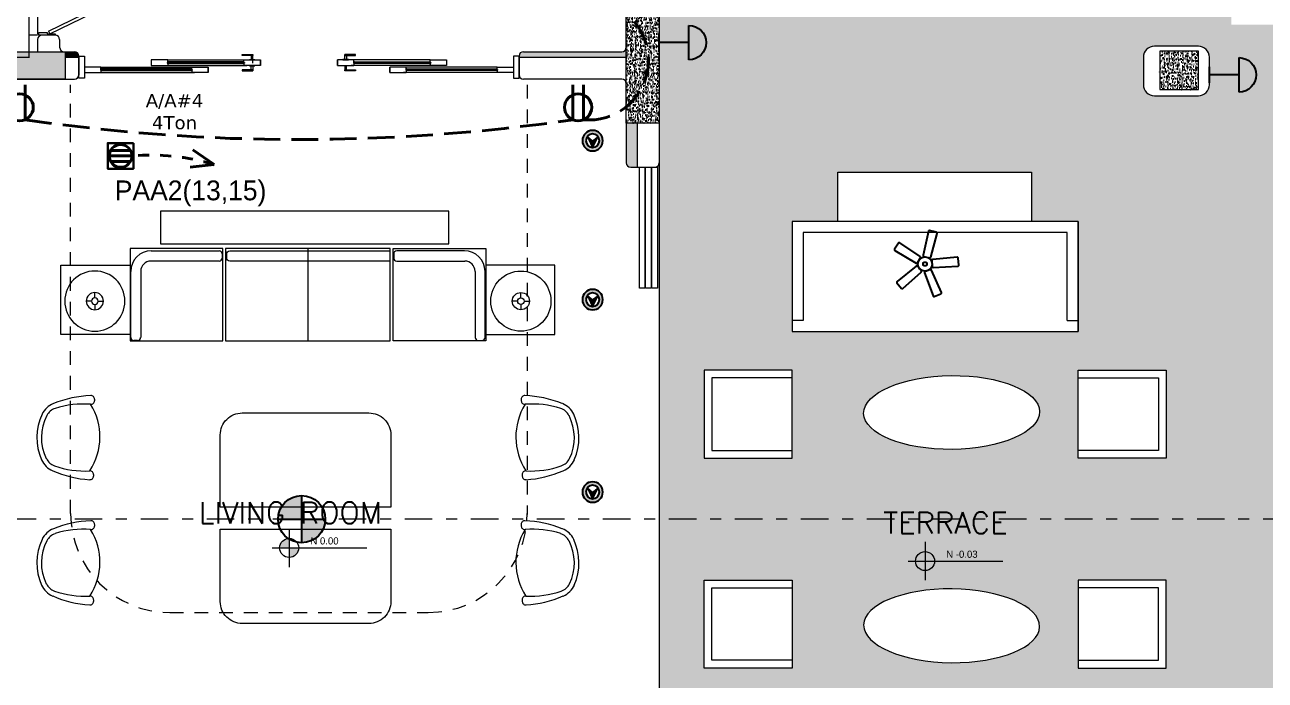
# Model space of a CAD drawing. Header units: metres. Extents: x 14 to 2416, y -346 to 476.
# Drawn here: x 51.24 to 62.51, y -147.95 to -141.99 of the extents above; entities that cross this region are included whole.
import ezdxf

# ---------------------------------------------------------------- set-up
doc = ezdxf.new("R2010")
doc.units = ezdxf.units.M
for name, pattern in [('0', [0]), ('CONTINU', [0]), ('CONTINUA', [0]), ('Dash Style-2', [0.694425, 0.48607, -0.208355]), ('DASHDOT', [1, 0.5, -0.25, 0, -0.25]), ('HIDDEN2', [0.1875, 0.125, -0.0625])]:
    doc.linetypes.add(name, pattern=pattern)
doc.layers.get('0').update_dxf_attribs({"linetype": '0', "lineweight": 20})
for name, color, linetype, lineweight in [('A-ANNO-TEXT', 20, 'Continuous', 13), ('A-DOOR', 35, 'Continuous', 5), ('A-SECT-IDEN', 251, 'CONTINU', 9), ('A-WALL', 250, 'Continuous', 20), ('baños', 251, 'Continuous', 0), ('Columnas', 7, 'Continuous', 18), ('E Base Registro', 8, 'Continuous', 30), ('E Salida AAcond', 144, 'Continuous', 40), ('E Salida TCorrientes', 24, 'CONTINUA', 40), ('E Tuberia AAcond', 144, 'Dash Style-2', 40), ('E Tuberia Emp Piso', 24, 'Dash Style-2', 40), ('MAVA', 1, 'Continuous', 15), ('MOBILIARIOS', 252, 'Continuous', 0), ('piscina', 131, 'Continuous', 0), ('piso', 253, 'Continuous', 0), ('textos', 7, 'Continuous', 0)]:
    doc.layers.add(name, color=color, linetype=linetype, lineweight=lineweight)
doc.layers.add('HATCH', color=8, linetype='Continuous')
doc.layers.add('MAVA Luminarias', color=1, linetype='Continuous')
doc.layers.add('hatch piso', color=253, linetype='Continuous', lineweight=0, transparency=0.7)
doc.layers.add('RELLENO SECCION', color=8, linetype='Continuous', lineweight=0, transparency=0.4)
doc.layers.add('Techos 1', color=7, linetype='HIDDEN2', lineweight=9, true_color=0x42391a)
doc.styles.add('CENTURY GOTHIC', font='GOTHIC.TTF')
doc.styles.add('ESC100-2mm', font='arial.ttf', dxfattribs={"height": 0.15})
doc.styles.get("Standard").update_dxf_attribs({"font": 'arial.ttf', "height": 0.1875})

# ---------------------------------------------------------------- blocks, each defined once
blk = doc.blocks.new('puerta 1.00')
at = {"layer": 'A-DOOR'}
for p, q in [((-0.15, -0.012), (-0.937, -0.395)), ((-0.138, -0.038), (-0.925, -0.42)), ((-0.138, -0.038), (-0.15, -0.012)), ((-0.937, -0.395), (-0.925, -0.42)), ((-0.895, -0.374), (-0.9, -0.364)), ((-0.878, -0.366), (-0.883, -0.356)), ((-0.882, -0.4), (-0.877, -0.41)), ((-0.865, -0.392), (-0.86, -0.402))]:
    blk.add_line(p, q, dxfattribs=at)
for points in [[(-0.05, 0), (-0.05, -0.025), (-0.125, -0.025), (-0.125, -0.012), (-0.2, -0.012), (-0.2, 0), (-0.05, 0)], [(-0.05, -0.95), (-0.05, -0.925), (-0.125, -0.925), (-0.125, -0.937), (-0.2, -0.937), (-0.2, -0.95), (-0.05, -0.95)]]:
    blk.add_lwpolyline(points, dxfattribs=at)
blk.add_arc((0.037, 0.16), 1.123, 211.1336, 257.8343, dxfattribs=at)
for points in [[(-0.898, -0.364), (-0.903, -0.364), (-0.912, -0.359), (-0.917, -0.35), (-0.917, -0.34), (-0.912, -0.332), (-0.903, -0.327), (-0.893, -0.327), (-0.884, -0.332), (-0.879, -0.34), (-0.879, -0.35), (-0.884, -0.359), (-0.893, -0.364), (-0.898, -0.364)], [(-0.862, -0.439), (-0.867, -0.439), (-0.875, -0.434), (-0.88, -0.426), (-0.88, -0.416), (-0.875, -0.407), (-0.867, -0.402), (-0.857, -0.402), (-0.848, -0.407), (-0.843, -0.416), (-0.843, -0.426), (-0.848, -0.434), (-0.857, -0.439), (-0.862, -0.439)]]:
    blk.add_open_spline(points, degree=2, dxfattribs=at)
blk = doc.blocks.new('PL BASE 1N NASAS 09')
at = {"layer": 'HATCH'}
h = blk.add_hatch(dxfattribs=at)
h.set_pattern_fill('AR-CONC', color=256, scale=0.00032)
h.paths.add_polyline_path([(-93.381, -41.649), (-93.681, -41.649), (-93.681, -40.645), (-93.381, -40.645)])
h = blk.add_hatch(dxfattribs=at)
h.set_pattern_fill('AR-CONC', color=256, scale=0.00032)
h.paths.add_polyline_path([(-99.681, -42.004), (-99.931, -42.004), (-99.931, -41), (-98.781, -41), (-98.781, -41.25), (-99.681, -41.25)])
h = blk.add_hatch(dxfattribs=at)
h.set_pattern_fill('AR-CONC', color=256, scale=0.00032)
h.paths.add_polyline_path([(-88.831, -41.344), (-88.481, -41.344), (-88.481, -40.994), (-88.831, -40.994)])
at = {"layer": 'RELLENO SECCION', "true_color": 0xc7c8ca}
h = blk.add_hatch(color=9, dxfattribs=at)
h.dxf.hatch_style = 1
h.paths.add_polyline_path([(-98.781, -41), (-98.781, -41.05), (-98.656, -41.05), (-98.656, -41.04, 0.414297), (-98.696, -41)])
h = blk.add_hatch(color=9, dxfattribs=at)
h.dxf.hatch_style = 1
h.paths.add_polyline_path([(-94.616, -41, 0.414214), (-94.656, -41.04), (-94.656, -41.05), (-93.681, -41.05), (-93.681, -40.96, -0.414214), (-93.721, -41)])
h = blk.add_hatch(color=9, dxfattribs=at)
h.dxf.hatch_style = 1
h.paths.add_polyline_path([(-93.581, -41.649), (-93.681, -41.649), (-93.681, -42.01, 0.414214), (-93.641, -42.05), (-93.581, -42.05)])
at = {"layer": 'textos', "transparency": 33554534}
h = blk.add_hatch(color=256, dxfattribs=at)
h.dxf.hatch_style = 1
h.paths.add_polyline_path([(-96.745, -45.424, 0.414214), (-96.832, -45.511), (-96.745, -45.511)])
h.paths.add_polyline_path([(-96.658, -45.511), (-96.745, -45.511), (-96.745, -45.597, 0.414214)])
h = blk.add_hatch(color=256, dxfattribs=at)
h.dxf.hatch_style = 1
h.paths.add_polyline_path([(-90.966, -45.545, 0.414214), (-91.053, -45.631), (-90.966, -45.631)])
h.paths.add_polyline_path([(-90.88, -45.631), (-90.966, -45.631), (-90.966, -45.718, 0.414214)])
at = {"layer": 'A-DOOR'}
for p, q in [((-97.089, -41.035), (-97.089, -41.07)), ((-97.089, -41.035), (-97.089, -41.07)), ((-97.074, -41.07), (-97.074, -41.025)), ((-96.239, -41.07), (-96.239, -41.025)), ((-96.239, -41.07), (-96.239, -41.025)), ((-96.224, -41.035), (-96.224, -41.07)), ((-96.224, -41.035), (-96.224, -41.07)), ((-98.456, -41.14), (-98.606, -41.14)), ((-98.606, -41.14), (-98.606, -41.19)), ((-98.456, -41.14), (-98.606, -41.14)), ((-98.606, -41.14), (-98.606, -41.19)), ((-98.456, -41.162), (-98.456, -41.14)), ((-98.456, -41.14), (-97.605, -41.14)), ((-98.456, -41.162), (-98.456, -41.14)), ((-98.456, -41.14), (-97.605, -41.14)), ((-97.848, -41.075), (-97.998, -41.075)), ((-97.998, -41.075), (-97.998, -41.125)), ((-97.848, -41.075), (-97.998, -41.075)), ((-97.998, -41.075), (-97.998, -41.125)), ((-97.998, -41.125), (-97.848, -41.125)), ((-97.998, -41.125), (-97.848, -41.125)), ((-97.853, -41.098), (-97.853, -41.103)), ((-97.853, -41.098), (-97.151, -41.098)), ((-97.853, -41.098), (-97.853, -41.103)), ((-97.853, -41.098), (-97.151, -41.098)), ((-97.853, -41.103), (-97.151, -41.103)), ((-97.853, -41.103), (-97.151, -41.103)), ((-97.848, -41.098), (-97.848, -41.075)), ((-97.848, -41.075), (-97.13, -41.075)), ((-97.848, -41.098), (-97.848, -41.075)), ((-97.848, -41.075), (-97.13, -41.075)), ((-97.843, -41.093), (-97.848, -41.093)), ((-97.843, -41.093), (-97.848, -41.093)), ((-97.848, -41.103), (-97.848, -41.125)), ((-97.848, -41.103), (-97.848, -41.125)), ((-97.843, -41.107), (-97.848, -41.107)), ((-97.843, -41.107), (-97.848, -41.107)), ((-97.848, -41.125), (-97.13, -41.125)), ((-97.848, -41.125), (-97.13, -41.125)), ((-97.843, -41.093), (-97.843, -41.098)), ((-97.161, -41.093), (-97.843, -41.093)), ((-97.843, -41.093), (-97.843, -41.098)), ((-97.161, -41.093), (-97.843, -41.093)), ((-97.843, -41.107), (-97.843, -41.103)), ((-97.843, -41.107), (-97.843, -41.103)), ((-97.843, -41.107), (-97.161, -41.107)), ((-97.843, -41.107), (-97.161, -41.107)), ((-97.631, -41.14), (-97.481, -41.14)), ((-97.631, -41.162), (-97.631, -41.14)), ((-97.631, -41.14), (-97.481, -41.14)), ((-97.631, -41.162), (-97.631, -41.14)), ((-97.481, -41.19), (-97.481, -41.14)), ((-97.481, -41.14), (-97.481, -41.19)), ((-97.481, -41.19), (-97.481, -41.14)), ((-97.481, -41.14), (-97.481, -41.19)), ((-97.161, -41.093), (-97.156, -41.093)), ((-97.161, -41.093), (-97.161, -41.098)), ((-97.161, -41.093), (-97.156, -41.093)), ((-97.161, -41.093), (-97.161, -41.098)), ((-97.161, -41.107), (-97.161, -41.103)), ((-97.161, -41.107), (-97.161, -41.103)), ((-97.161, -41.107), (-97.156, -41.107)), ((-97.161, -41.107), (-97.156, -41.107)), ((-97.156, -41.075), (-97.006, -41.075)), ((-97.156, -41.098), (-97.156, -41.075)), ((-97.156, -41.075), (-97.006, -41.075)), ((-97.156, -41.098), (-97.156, -41.075)), ((-97.156, -41.103), (-97.156, -41.125)), ((-97.156, -41.103), (-97.156, -41.125)), ((-97.006, -41.125), (-97.156, -41.125)), ((-97.006, -41.125), (-97.156, -41.125)), ((-97.151, -41.098), (-97.151, -41.103)), ((-97.151, -41.098), (-97.151, -41.103)), ((-97.089, -41.165), (-97.089, -41.13)), ((-97.089, -41.165), (-97.089, -41.13)), ((-97.074, -41.105), (-97.074, -41.06)), ((-97.074, -41.13), (-97.074, -41.175)), ((-97.074, -41.13), (-97.074, -41.175)), ((-97.006, -41.125), (-97.006, -41.075)), ((-97.006, -41.075), (-97.006, -41.125)), ((-97.006, -41.125), (-97.006, -41.075)), ((-97.006, -41.075), (-97.006, -41.125)), ((-96.306, -41.125), (-96.306, -41.075)), ((-96.156, -41.075), (-96.306, -41.075)), ((-96.306, -41.075), (-96.306, -41.125)), ((-96.306, -41.125), (-96.306, -41.075)), ((-96.156, -41.075), (-96.306, -41.075)), ((-96.306, -41.075), (-96.306, -41.125)), ((-96.306, -41.125), (-96.156, -41.125)), ((-96.306, -41.125), (-96.156, -41.125)), ((-96.239, -41.13), (-96.239, -41.175)), ((-96.239, -41.13), (-96.239, -41.175)), ((-96.224, -41.165), (-96.224, -41.13)), ((-96.224, -41.165), (-96.224, -41.13)), ((-95.464, -41.075), (-96.182, -41.075)), ((-95.464, -41.075), (-96.182, -41.075)), ((-95.464, -41.125), (-96.182, -41.125)), ((-95.464, -41.125), (-96.182, -41.125)), ((-95.459, -41.098), (-96.161, -41.098)), ((-96.161, -41.098), (-96.161, -41.103)), ((-95.459, -41.098), (-96.161, -41.098)), ((-96.161, -41.098), (-96.161, -41.103)), ((-95.459, -41.103), (-96.161, -41.103)), ((-95.459, -41.103), (-96.161, -41.103)), ((-96.156, -41.098), (-96.156, -41.075)), ((-96.156, -41.098), (-96.156, -41.075)), ((-96.151, -41.093), (-96.156, -41.093)), ((-96.151, -41.093), (-96.156, -41.093)), ((-96.156, -41.103), (-96.156, -41.125)), ((-96.156, -41.103), (-96.156, -41.125)), ((-96.151, -41.107), (-96.156, -41.107)), ((-96.151, -41.107), (-96.156, -41.107)), ((-96.151, -41.093), (-95.469, -41.093)), ((-96.151, -41.093), (-96.151, -41.098)), ((-96.151, -41.093), (-95.469, -41.093)), ((-96.151, -41.093), (-96.151, -41.098)), ((-96.151, -41.107), (-96.151, -41.103)), ((-96.151, -41.107), (-96.151, -41.103)), ((-95.469, -41.107), (-96.151, -41.107)), ((-95.469, -41.107), (-96.151, -41.107)), ((-95.831, -41.19), (-95.831, -41.14)), ((-95.681, -41.14), (-95.831, -41.14)), ((-95.831, -41.14), (-95.831, -41.19)), ((-95.831, -41.19), (-95.831, -41.14)), ((-95.681, -41.14), (-95.831, -41.14)), ((-95.831, -41.14), (-95.831, -41.19)), ((-94.856, -41.14), (-95.707, -41.14)), ((-94.856, -41.14), (-95.707, -41.14)), ((-95.681, -41.162), (-95.681, -41.14)), ((-95.681, -41.162), (-95.681, -41.14)), ((-95.469, -41.093), (-95.464, -41.093)), ((-95.469, -41.093), (-95.469, -41.098)), ((-95.469, -41.093), (-95.464, -41.093)), ((-95.469, -41.093), (-95.469, -41.098)), ((-95.469, -41.107), (-95.469, -41.103)), ((-95.469, -41.107), (-95.469, -41.103)), ((-95.469, -41.107), (-95.464, -41.107)), ((-95.469, -41.107), (-95.464, -41.107)), ((-95.464, -41.075), (-95.314, -41.075)), ((-95.464, -41.098), (-95.464, -41.075)), ((-95.464, -41.075), (-95.314, -41.075)), ((-95.464, -41.098), (-95.464, -41.075)), ((-95.464, -41.103), (-95.464, -41.125)), ((-95.464, -41.103), (-95.464, -41.125)), ((-95.314, -41.125), (-95.464, -41.125)), ((-95.314, -41.125), (-95.464, -41.125)), ((-95.459, -41.098), (-95.459, -41.103)), ((-95.459, -41.098), (-95.459, -41.103)), ((-95.314, -41.075), (-95.314, -41.125)), ((-95.314, -41.075), (-95.314, -41.125)), ((-94.856, -41.14), (-94.706, -41.14)), ((-94.856, -41.162), (-94.856, -41.14)), ((-94.856, -41.14), (-94.706, -41.14)), ((-94.856, -41.162), (-94.856, -41.14)), ((-94.706, -41.14), (-94.706, -41.19)), ((-94.706, -41.14), (-94.706, -41.19)), ((-98.606, -41.19), (-98.456, -41.19)), ((-98.606, -41.19), (-98.456, -41.19)), ((-98.461, -41.162), (-98.461, -41.167)), ((-98.461, -41.162), (-97.626, -41.162)), ((-98.461, -41.162), (-98.461, -41.167)), ((-98.461, -41.162), (-97.626, -41.162)), ((-98.461, -41.167), (-97.626, -41.167)), ((-98.461, -41.167), (-97.626, -41.167)), ((-98.451, -41.157), (-98.456, -41.157)), ((-98.451, -41.157), (-98.456, -41.157)), ((-98.456, -41.167), (-98.456, -41.19)), ((-98.456, -41.167), (-98.456, -41.19)), ((-98.451, -41.172), (-98.456, -41.172)), ((-98.451, -41.172), (-98.456, -41.172)), ((-98.456, -41.19), (-97.605, -41.19)), ((-98.456, -41.19), (-97.605, -41.19)), ((-98.451, -41.157), (-98.451, -41.162)), ((-97.636, -41.157), (-98.451, -41.157)), ((-98.451, -41.157), (-98.451, -41.162)), ((-97.636, -41.157), (-98.451, -41.157)), ((-98.451, -41.172), (-98.451, -41.167)), ((-98.451, -41.172), (-98.451, -41.167)), ((-98.451, -41.172), (-97.636, -41.172)), ((-98.451, -41.172), (-97.636, -41.172)), ((-97.636, -41.157), (-97.631, -41.157)), ((-97.636, -41.157), (-97.636, -41.162)), ((-97.636, -41.157), (-97.631, -41.157)), ((-97.636, -41.157), (-97.636, -41.162)), ((-97.636, -41.172), (-97.636, -41.167)), ((-97.636, -41.172), (-97.636, -41.167)), ((-97.636, -41.172), (-97.631, -41.172)), ((-97.636, -41.172), (-97.631, -41.172)), ((-97.631, -41.167), (-97.631, -41.19)), ((-97.631, -41.167), (-97.631, -41.19)), ((-97.481, -41.19), (-97.631, -41.19)), ((-97.481, -41.19), (-97.631, -41.19)), ((-97.626, -41.162), (-97.626, -41.167)), ((-97.626, -41.162), (-97.626, -41.167)), ((-95.831, -41.19), (-95.681, -41.19)), ((-95.831, -41.19), (-95.681, -41.19)), ((-94.856, -41.19), (-95.707, -41.19)), ((-94.856, -41.19), (-95.707, -41.19)), ((-94.851, -41.162), (-95.686, -41.162)), ((-95.686, -41.162), (-95.686, -41.167)), ((-94.851, -41.162), (-95.686, -41.162)), ((-95.686, -41.162), (-95.686, -41.167)), ((-94.851, -41.167), (-95.686, -41.167)), ((-94.851, -41.167), (-95.686, -41.167)), ((-95.676, -41.157), (-95.681, -41.157)), ((-95.676, -41.157), (-95.681, -41.157)), ((-95.681, -41.167), (-95.681, -41.19)), ((-95.681, -41.167), (-95.681, -41.19)), ((-95.676, -41.172), (-95.681, -41.172)), ((-95.676, -41.172), (-95.681, -41.172)), ((-95.676, -41.157), (-94.861, -41.157)), ((-95.676, -41.157), (-95.676, -41.162)), ((-95.676, -41.157), (-94.861, -41.157)), ((-95.676, -41.157), (-95.676, -41.162)), ((-95.676, -41.172), (-95.676, -41.167)), ((-95.676, -41.172), (-95.676, -41.167)), ((-94.861, -41.172), (-95.676, -41.172)), ((-94.861, -41.172), (-95.676, -41.172)), ((-94.861, -41.157), (-94.856, -41.157)), ((-94.861, -41.157), (-94.861, -41.162)), ((-94.861, -41.157), (-94.856, -41.157)), ((-94.861, -41.157), (-94.861, -41.162)), ((-94.861, -41.172), (-94.861, -41.167)), ((-94.861, -41.172), (-94.861, -41.167)), ((-94.861, -41.172), (-94.856, -41.172)), ((-94.861, -41.172), (-94.856, -41.172)), ((-94.856, -41.167), (-94.856, -41.19)), ((-94.856, -41.167), (-94.856, -41.19)), ((-94.706, -41.19), (-94.856, -41.19)), ((-94.706, -41.19), (-94.856, -41.19)), ((-94.851, -41.162), (-94.851, -41.167)), ((-94.851, -41.162), (-94.851, -41.167))]:
    blk.add_line(p, q, dxfattribs=at)
at = {"layer": 'A-DOOR', "color": 7}
for points in [[(-97.074, -41.025), (-97.074, -41.035), (-97.171, -41.035), (-97.171, -41.025)], [(-97.074, -41.025), (-97.074, -41.035), (-97.171, -41.035), (-97.171, -41.025)], [(-96.239, -41.025), (-96.239, -41.035), (-96.141, -41.035), (-96.141, -41.025)], [(-96.239, -41.025), (-96.239, -41.035), (-96.141, -41.035), (-96.141, -41.025)], [(-97.056, -41.075), (-97.106, -41.075), (-97.106, -41.07), (-97.056, -41.07)], [(-97.056, -41.075), (-97.106, -41.075), (-97.106, -41.07), (-97.056, -41.07)], [(-97.056, -41.125), (-97.106, -41.125), (-97.106, -41.13), (-97.056, -41.13)], [(-97.056, -41.125), (-97.106, -41.125), (-97.106, -41.13), (-97.056, -41.13)], [(-96.256, -41.075), (-96.206, -41.075), (-96.206, -41.07), (-96.256, -41.07)], [(-96.256, -41.075), (-96.206, -41.075), (-96.206, -41.07), (-96.256, -41.07)], [(-96.256, -41.125), (-96.206, -41.125), (-96.206, -41.13), (-96.256, -41.13)], [(-96.256, -41.125), (-96.206, -41.125), (-96.206, -41.13), (-96.256, -41.13)], [(-97.074, -41.175), (-97.074, -41.165), (-97.171, -41.165), (-97.171, -41.175)], [(-97.074, -41.175), (-97.074, -41.165), (-97.171, -41.165), (-97.171, -41.175)], [(-96.239, -41.175), (-96.239, -41.165), (-96.141, -41.165), (-96.141, -41.175)], [(-96.239, -41.175), (-96.239, -41.165), (-96.141, -41.165), (-96.141, -41.175)]]:
    blk.add_lwpolyline(points, close=True, dxfattribs=at)
at = {"layer": 'A-DOOR'}
for points in [[(-98.606, -41.24), (-98.656, -41.24), (-98.656, -41.04), (-98.606, -41.04)], [(-98.606, -41.24), (-98.656, -41.24), (-98.656, -41.04), (-98.606, -41.04)], [(-94.706, -41.24), (-94.656, -41.24), (-94.656, -41.04), (-94.706, -41.04)], [(-94.706, -41.24), (-94.656, -41.24), (-94.656, -41.04), (-94.706, -41.04)], [(-93.561, -42.05), (-93.511, -42.05), (-93.511, -43.15), (-93.561, -43.15)], [(-93.506, -42.05), (-93.456, -42.05), (-93.456, -43.15), (-93.506, -43.15)], [(-93.448, -42.05), (-93.398, -42.05), (-93.398, -43.15), (-93.448, -43.15)]]:
    blk.add_lwpolyline(points, close=True, dxfattribs=at)
at = {"layer": 'A-WALL'}
for p, q in [((-93.381, -40.09), (-93.381, -41.3)), ((-99.031, -40.89), (-99.031, -41)), ((-98.871, -40.85), (-98.991, -40.85)), ((-98.831, -40.89), (-98.831, -40.96)), ((-98.781, -41), (-98.696, -41)), ((-94.616, -41), (-93.721, -41)), ((-98.781, -41.05), (-98.656, -41.05)), ((-98.656, -41.04), (-98.656, -41.212)), ((-98.656, -41.085), (-98.656, -41.195)), ((-94.656, -41.04), (-94.656, -41.21)), ((-94.656, -41.05), (-93.681, -41.05)), ((-94.656, -41.085), (-94.656, -41.195)), ((-99.641, -41.25), (-98.696, -41.25)), ((-93.721, -41.25), (-94.616, -41.25)), ((-93.381, -41.3), (-93.381, -42.01)), ((-93.681, -41.649), (-93.681, -42.01)), ((-93.581, -41.649), (-93.581, -42.05)), ((-93.641, -42.05), (-93.421, -42.05))]:
    blk.add_line(p, q, dxfattribs=at)
blk.add_lwpolyline([(-88.481, -40.95), (-88.881, -40.95, 0.414214), (-88.981, -41.05), (-88.981, -41.3, 0.414214), (-88.881, -41.4), (-88.481, -41.4, 0.414214), (-88.381, -41.3), (-88.381, -41.05, 0.414214)], format="xyb", close=True, dxfattribs=at)
for centre, start, end in [((-98.991, -40.89), 90, 180), ((-98.871, -40.89), 360, 90), ((-98.791, -40.96), 180, 270), ((-98.696, -41.04), 0, 90), ((-94.616, -41.04), 90, 180), ((-93.721, -40.96), 270, 360), ((-98.696, -41.21), 270, 0), ((-94.616, -41.21), 180, 270), ((-93.721, -41.29), 360, 90), ((-93.641, -42.01), 180, 270), ((-93.421, -42.01), 270, 0)]:
    blk.add_arc(centre, 0.04, start, end, dxfattribs=at)
at = {"layer": 'Columnas'}
for points in [[(-93.381, -41.649), (-93.681, -41.649), (-93.681, -40.645), (-93.381, -40.645)], [(-99.931, -41), (-98.781, -41), (-98.781, -41.25), (-99.931, -41.25)], [(-88.831, -41.344), (-88.481, -41.344), (-88.481, -40.994), (-88.831, -40.994)]]:
    blk.add_lwpolyline(points, close=True, dxfattribs=at)
blk.add_lwpolyline([(-99.681, -42.004), (-99.931, -42.004), (-99.931, -41), (-98.781, -41), (-98.781, -41.25), (-99.681, -41.25), (-99.681, -42.004)], dxfattribs=at)
at = {"layer": 'piscina', "const_width": 0.004}
for points in [[(-97.853, -41.1), (-97.151, -41.1)], [(-97.853, -41.1), (-97.151, -41.1)], [(-95.459, -41.1), (-96.161, -41.1)], [(-95.459, -41.1), (-96.161, -41.1)], [(-98.461, -41.165), (-97.626, -41.165)], [(-98.461, -41.165), (-97.626, -41.165)], [(-94.851, -41.165), (-95.686, -41.165)], [(-94.851, -41.165), (-95.686, -41.165)]]:
    blk.add_lwpolyline(points, dxfattribs=at)
at = {"layer": 'piso'}
for p, q in [((-99.031, -39.86), (-99.031, -40.84)), ((-93.381, -42.01), (-93.381, -48.49))]:
    blk.add_line(p, q, dxfattribs=at)
at = {"layer": 'Techos 1'}
for p, q in [((-98.731, -45.198), (-98.731, -41.3)), ((-94.581, -41.3), (-94.581, -45.206)), ((-97.831, -46.098), (-95.481, -46.098))]:
    blk.add_line(p, q, dxfattribs=at)
for centre, start, end in [((-97.831, -45.198), 180, 270), ((-95.481, -45.198), 270, 0)]:
    blk.add_arc(centre, 0.9, start, end, dxfattribs=at)
at = {"layer": 'textos'}
for p, q in [((-96.745, -45.337), (-96.745, -45.685)), ((-96.899, -45.511), (-96.038, -45.511)), ((-90.966, -45.457), (-90.966, -45.805)), ((-91.12, -45.631), (-90.259, -45.631))]:
    blk.add_line(p, q, dxfattribs=at)
for centre in [(-96.745, -45.511), (-90.966, -45.631)]:
    blk.add_circle(centre, 0.0865, dxfattribs=at)
at = {"layer": 'A-DOOR', "rotation": 180}
blk.add_blockref('puerta 1.00', (-99.071, -40.85), dxfattribs=at)
at = {"layer": 'baños', "linetype": 'Continuous'}
for tag in ['MODELNUMBER', 'TRADENAME', 'PRODUCT', 'MATERIAL']:
    blk.add_attdef(tag, (-121.656, -54.827), '', height=0.0000254, rotation=359.9999, dxfattribs=at)
at = {"layer": 'textos', "char_height": 0.195, "width": 3.40488, "attachment_point": 7}
for s, insert in [('{\\Fromans|c0; LIVING ROOM}', (-97.7, -45.289)), ('{\\Fromans|c0; TERRACE}', (-91.478, -45.38))]:
    blk.add_mtext(s, dxfattribs=dict(at, insert=insert))
at = {"layer": 'textos', "char_height": 0.065, "attachment_point": 1, "style": 'ESC100-2mm'}
for s, insert in [('{\\Ftxt|c0;N 0.00}', (-96.552, -45.415)), ('{\\Ftxt|c0;N -0.03}', (-90.773, -45.536))]:
    blk.add_mtext_dynamic_manual_height_columns(s, width=2.21694, gutter_width=0.5, heights=[0], dxfattribs=dict(at, insert=insert))
blk = doc.blocks.new('A$Ce5805d30')
at = {"layer": 'MOBILIARIOS'}
for p, q in [((0.5483, 0.5483, -0.3418), (0, 0.5483, -0.3418)), ((0, 0.5483, -0.3418), (0, 0, -0.3418)), ((0.5483, 0, -0.3418), (0.5483, 0.5483, -0.3418)), ((0.2635, 0.2954, -0.3418), (0.2635, 0.338, -0.3418)), ((0.2379, 0.2699, -0.3418), (0.1954, 0.2699, -0.3418)), ((0.2635, 0.2444, -0.3418), (0.2635, 0.2018, -0.3418)), ((0.289, 0.2699, -0.3418), (0.3315, 0.2699, -0.3418)), ((0, 0, -0.3418), (0.5483, 0, -0.3418))]:
    blk.add_line(p, q, dxfattribs=at)
for radius in [0.2382, 0.0681, 0.0255]:
    blk.add_circle((0.2635, 0.2699, -0.3418), radius, dxfattribs=at)
blk = doc.blocks.new('PL MUEBLES 1N NASAS 09')
at = {"layer": 'hatch piso'}
h = blk.add_hatch(dxfattribs=at)
h.set_pattern_fill('AR-BRSTD', color=256, scale=0.002, angle=-90)
h.set_pattern_definition([(270, (32.50438, 232.01007), (0.1354836, -2e-17), []), (0, (32.50438, 232.01007), (0.1354836, 0.2032), [0.1354836, -0.1354836])])
h.paths.add_polyline_path([(77.642, 53.255), (75.08, 53.255), (75.08, 47.448), (74.08, 47.448), (74.08, 53.254), (64.206, 53.254), (64.206, 52.954), (68.88, 52.954), (68.88, 32.954), (64.206, 32.954), (64.206, 32.654), (74.08, 32.654), (74.08, 38.459), (75.08, 38.459), (75.08, 32.655), (77.642, 32.655)])
h.paths.add_polyline_path([(72.263, 46.109), (72.263, 45.659), (72.688, 45.659), (72.688, 44.659), (70.088, 44.659), (70.088, 45.659), (70.505, 45.659), (70.505, 46.109)], flags=16)
h.paths.add_polyline_path([(70.195, 48.6), (70.195, 49.6), (71.895, 49.6), (71.895, 48.6)], flags=16)
edge = h.paths.add_edge_path(flags=16)
edge.add_arc((73.38, 47.148), 0.1, 90, 180, ccw=False)
edge.add_line((73.38, 47.248), (73.78, 47.248))
edge.add_arc((73.78, 47.148), 0.1, 0, 90, ccw=False)
edge.add_line((73.88, 47.148), (73.88, 46.898))
edge.add_arc((73.78, 46.898), 0.1, -90, 0, ccw=False)
edge.add_line((73.78, 46.798), (73.38, 46.798))
edge.add_arc((73.38, 46.898), 0.1, 180, 270, ccw=False)
edge.add_line((73.28, 46.898), (73.28, 47.148))
edge = h.paths.add_edge_path(flags=16)
edge.add_arc((71.074, 50.003), 0.25, 0, 360)
edge = h.paths.add_edge_path(flags=16)
edge.add_ellipse((71.538, 43.923), major_axis=(0.8, 0.008), ratio=0.419259, start_angle=0, end_angle=360)
h.paths.add_polyline_path([(72.688, 44.307), (73.488, 44.307), (73.488, 43.507), (72.688, 43.507)], flags=16)
h.paths.add_polyline_path([(70.088, 44.307), (70.088, 43.507), (69.288, 43.507), (69.288, 44.307)], flags=16)
h.paths.add_polyline_path([(70.195, 50.407), (70.195, 51.407), (71.895, 51.407), (71.895, 50.407)], flags=16)
edge = h.paths.add_edge_path(flags=16)
edge.add_ellipse((71.538, 41.984), major_axis=(0.8, -0.008), ratio=0.419259, start_angle=0, end_angle=360, ccw=False)
h.paths.add_polyline_path([(72.688, 42.4), (73.488, 42.4), (73.488, 41.6), (72.688, 41.6)], flags=16)
h.paths.add_polyline_path([(70.088, 42.4), (70.088, 41.6), (69.288, 41.6), (69.288, 42.4)], flags=16)
edge = h.paths.add_edge_path(flags=16)
edge.add_line((73.28, 52.596), (73.28, 52.846))
edge.add_arc((73.38, 52.846), 0.1, 90, 180, ccw=False)
edge.add_line((73.38, 52.946), (73.78, 52.946))
edge.add_arc((73.78, 52.846), 0.1, 0, 90, ccw=False)
edge.add_line((73.88, 52.846), (73.88, 52.596))
edge.add_arc((73.78, 52.596), 0.1, -90, 0, ccw=False)
edge.add_line((73.78, 52.496), (73.38, 52.496))
edge.add_arc((73.38, 52.596), 0.1, 180, 270, ccw=False)
h.paths.add_polyline_path([(72.688, 41.248), (72.688, 40.248), (72.263, 40.248), (72.263, 39.798), (70.505, 39.798), (70.505, 40.248), (70.088, 40.248), (70.088, 41.248)], flags=16)
edge = h.paths.add_edge_path(flags=16)
edge.add_line((73.38, 39.099), (73.78, 39.099))
edge.add_arc((73.78, 38.999), 0.1, 0, 90, ccw=False)
edge.add_line((73.88, 38.999), (73.88, 38.749))
edge.add_arc((73.78, 38.749), 0.1, -90, 0, ccw=False)
edge.add_line((73.78, 38.649), (73.38, 38.649))
edge.add_arc((73.38, 38.749), 0.1, 180, 270, ccw=False)
edge.add_line((73.28, 38.749), (73.28, 38.999))
edge.add_arc((73.38, 38.999), 0.1, 90, 180, ccw=False)
edge = h.paths.add_edge_path(flags=0)
edge.add_line((70.484, 36.795), (70.44, 36.823))
edge.add_line((70.44, 36.823), (70.413, 36.781))
edge.add_line((70.413, 36.781), (70.329, 36.834))
edge.add_arc((70.195, 36.623), 0.25, 57.6802, 237.6802)
edge.add_line((70.061, 36.412), (70.146, 36.358))
edge.add_line((70.146, 36.358), (70.119, 36.316))
edge.add_line((70.119, 36.316), (70.173, 36.282))
edge.add_arc((71.256, 35.977), 1.125, 133.371, 164.3095, ccw=False)
edge = h.paths.add_edge_path(flags=16)
edge.add_arc((70.004, 35.987), 0.291, 89.2589, 335.9793, ccw=False)
edge.add_line((70.008, 36.277), (70.108, 36.277))
edge.add_line((70.108, 36.277), (70.108, 36.227))
edge.add_line((70.108, 36.227), (70.008, 36.227))
edge.add_arc((70.008, 35.977), 0.25, 90, 270)
edge.add_line((70.008, 35.727), (70.108, 35.727))
edge.add_line((70.108, 35.727), (70.108, 35.677))
edge.add_line((70.108, 35.677), (70.18, 35.677))
edge.add_line((70.18, 35.677), (70.119, 35.639))
edge.add_line((70.119, 35.639), (70.146, 35.597))
edge.add_line((70.146, 35.597), (70.061, 35.543))
edge.add_arc((70.195, 35.332), 0.25, 122.3198, 302.3198)
edge.add_line((70.329, 35.121), (70.413, 35.174))
edge.add_line((70.413, 35.174), (70.44, 35.132))
edge.add_line((70.44, 35.132), (70.355, 35.078))
edge.add_arc((70.19, 35.329), 0.3, 211.2743, 303.498, ccw=False)
edge.add_arc((70.285, 34.847), 0.479, -37.7593, 137.1635, ccw=False)
edge.add_arc((70.618, 34.766), 0.217, 282.0494, 481.7282)
edge.add_line((70.504, 34.951), (70.544, 35.043))
edge.add_line((70.544, 35.043), (70.59, 35.023))
edge.add_line((70.59, 35.023), (70.55, 34.931))
edge.add_arc((70.79, 34.856), 0.252, -29.9772, 162.7422, ccw=False)
edge.add_line((71.008, 34.731), (71.048, 34.822))
edge.add_line((71.048, 34.822), (71.094, 34.802))
edge.add_line((71.094, 34.802), (71.123, 34.868))
edge.add_line((71.123, 34.868), (71.133, 34.797))
edge.add_line((71.133, 34.797), (71.183, 34.805))
edge.add_line((71.183, 34.805), (71.198, 34.706))
edge.add_arc((71.443, 34.757), 0.25, 5.5699, 191.8347, ccw=False)
edge.add_line((71.692, 34.781), (71.677, 34.88))
edge.add_line((71.677, 34.88), (71.726, 34.888))
edge.add_line((71.726, 34.888), (71.716, 34.959))
edge.add_line((71.716, 34.959), (71.763, 34.905))
edge.add_line((71.763, 34.905), (71.801, 34.937))
edge.add_line((71.801, 34.937), (71.866, 34.862))
edge.add_arc((72.074, 35.004), 0.252, 47.5867, 214.4575, ccw=False)
edge.add_line((72.243, 35.19), (72.178, 35.266))
edge.add_line((72.178, 35.266), (72.215, 35.298))
edge.add_line((72.215, 35.298), (72.161, 35.361))
edge.add_line((72.161, 35.361), (72.239, 35.333))
edge.add_line((72.239, 35.333), (72.256, 35.38))
edge.add_line((72.256, 35.38), (72.35, 35.347))
edge.add_arc((72.423, 35.586), 0.25, 67.9243, 252.9546, ccw=False)
edge.add_line((72.517, 35.818), (72.423, 35.851))
edge.add_line((72.423, 35.851), (72.44, 35.898))
edge.add_line((72.44, 35.898), (72.372, 35.923))
edge.add_line((72.372, 35.923), (72.442, 35.938))
edge.add_line((72.442, 35.938), (72.431, 35.987))
edge.add_line((72.431, 35.987), (72.529, 36.009))
edge.add_arc((72.445, 36.247), 0.252, 95.95, 289.5685, ccw=False)
edge.add_line((72.418, 36.497), (72.321, 36.475))
edge.add_line((72.321, 36.475), (72.31, 36.524))
edge.add_line((72.31, 36.524), (72.24, 36.508))
edge.add_line((72.24, 36.508), (72.291, 36.559))
edge.add_line((72.291, 36.559), (72.255, 36.594))
edge.add_line((72.255, 36.594), (72.326, 36.665))
edge.add_arc((72.149, 36.841), 0.25, 315.079, 495.079)
edge.add_line((71.972, 37.018), (71.901, 36.947))
edge.add_line((71.901, 36.947), (71.866, 36.982))
edge.add_line((71.866, 36.982), (71.936, 37.053))
edge.add_arc((72.112, 36.942), 0.208, -66.6613, 147.5733, ccw=False)
edge.add_arc((72.46, 37.867), 1.147, 197.4891, 256.612, ccw=False)
edge.add_arc((71.345, 37.223), 0.3, -4.0569, 85.9431, ccw=False)
edge.add_line((71.644, 37.201), (71.637, 37.102))
edge.add_line((71.637, 37.102), (71.587, 37.105))
edge.add_line((71.587, 37.105), (71.594, 37.205))
edge.add_arc((71.345, 37.223), 0.25, 355.9431, 535.9431)
edge.add_line((71.095, 37.24), (71.088, 37.141))
edge.add_line((71.088, 37.141), (71.038, 37.144))
edge.add_line((71.038, 37.144), (71.033, 37.072))
edge.add_line((71.033, 37.072), (70.999, 37.136))
edge.add_line((70.999, 37.136), (70.955, 37.112))
edge.add_line((70.955, 37.112), (70.908, 37.2))
edge.add_arc((70.418, 37.583), 0.622, 274.5528, 321.9728, ccw=False)
edge.add_line((70.467, 36.963), (70.515, 36.875))
edge.add_line((70.515, 36.875), (70.471, 36.852))
edge.add_line((70.471, 36.852), (70.423, 36.94))
edge.add_arc((70.685, 37.087), 0.3, 117.2173, 209.441, ccw=False)
edge.add_arc((71.723, 36.366), 1.536, 139.9591, 198.8921)
edge = h.paths.add_edge_path(flags=0)
edge.add_arc((71.256, 35.977), 0.7, 0, 360)
edge = h.paths.add_edge_path(flags=16)
edge.add_line((73.38, 33.411), (73.78, 33.411))
edge.add_arc((73.78, 33.311), 0.1, 0, 90, ccw=False)
edge.add_line((73.88, 33.311), (73.88, 33.061))
edge.add_arc((73.78, 33.061), 0.1, -90, 0, ccw=False)
edge.add_line((73.78, 32.961), (73.38, 32.961))
edge.add_arc((73.38, 33.061), 0.1, 180, 270, ccw=False)
edge.add_line((73.28, 33.061), (73.28, 33.311))
edge.add_arc((73.38, 33.311), 0.1, 90, 180, ccw=False)
h = blk.add_hatch(dxfattribs=at)
h.set_pattern_fill('AR-BRSTD', color=256, scale=0.002, angle=-90)
h.set_pattern_definition([(270, (-8.74588, 232.01007), (0.1354836, -2e-17), []), (0, (-8.74588, 232.01007), (0.1354836, 0.2032), [0.1354836, -0.1354836])])
edge = h.paths.add_edge_path()
edge.add_line((62.33, 47.148), (63.23, 47.148))
edge.add_line((63.23, 47.148), (63.23, 48.448))
edge.add_line((63.23, 48.448), (56.533, 48.448))
edge.add_line((56.533, 48.448), (56.533, 48.273))
edge.add_line((56.533, 48.273), (56.383, 48.273))
edge.add_line((56.383, 48.273), (56.383, 48.454))
edge.add_line((56.383, 48.454), (54.588, 48.454))
edge.add_line((54.588, 48.454), (54.588, 46.948))
edge.add_line((54.588, 46.948), (55.826, 46.948))
edge.add_arc((55.875, 46.997), 0.07, 180, 224.6727, ccw=False)
edge.add_line((55.805, 46.997), (55.805, 47.107))
edge.add_arc((55.875, 47.107), 0.07, 90, 180, ccw=False)
edge.add_line((55.875, 47.177), (55.985, 47.177))
edge.add_arc((55.985, 47.107), 0.07, 0, 90, ccw=False)
edge.add_line((56.055, 47.107), (56.055, 46.997))
edge.add_arc((55.985, 46.997), 0.07, -44.6727, 0, ccw=False)
edge.add_line((56.035, 46.948), (59.026, 46.948))
edge.add_arc((59.075, 46.997), 0.07, 180, 224.6728, ccw=False)
edge.add_line((59.005, 46.997), (59.005, 47.107))
edge.add_arc((59.075, 47.107), 0.07, 90, 180, ccw=False)
edge.add_line((59.075, 47.177), (59.185, 47.177))
edge.add_arc((59.185, 47.107), 0.07, 0, 90, ccw=False)
edge.add_line((59.255, 47.107), (59.255, 46.997))
edge.add_arc((59.185, 46.997), 0.07, -90, 0, ccw=False)
edge.add_line((59.185, 46.927), (59.075, 46.927))
edge.add_arc((59.075, 46.997), 0.07, 229.9948, 270, ccw=False)
edge.add_line((59.03, 46.944), (59.03, 44.972))
edge.add_arc((59.075, 44.918), 0.07, 90, 130.0052, ccw=False)
edge.add_line((59.075, 44.988), (59.185, 44.988))
edge.add_arc((59.185, 44.918), 0.07, 0, 90, ccw=False)
edge.add_line((59.255, 44.918), (59.255, 44.808))
edge.add_arc((59.185, 44.808), 0.07, -90, 0, ccw=False)
edge.add_line((59.185, 44.738), (59.075, 44.738))
edge.add_arc((59.075, 44.808), 0.07, 229.9948, 270, ccw=False)
edge.add_line((59.03, 44.755), (59.03, 41.172))
edge.add_arc((59.075, 41.118), 0.07, 90, 130.0052, ccw=False)
edge.add_line((59.075, 41.188), (59.185, 41.188))
edge.add_arc((59.185, 41.118), 0.07, 0, 90, ccw=False)
edge.add_line((59.255, 41.118), (59.255, 41.008))
edge.add_arc((59.185, 41.008), 0.07, -90, 0, ccw=False)
edge.add_line((59.185, 40.938), (59.075, 40.938))
edge.add_arc((59.075, 41.008), 0.07, 180, 270, ccw=False)
edge.add_line((59.005, 41.008), (59.005, 41.118))
edge.add_arc((59.075, 41.118), 0.07, 149.8481, 180, ccw=False)
edge.add_line((59.015, 41.154), (56.039, 41.154))
edge.add_arc((55.985, 41.109), 0.07, 0, 40.0052, ccw=False)
edge.add_line((56.055, 41.109), (56.055, 40.999))
edge.add_arc((55.985, 40.999), 0.07, -90, 0, ccw=False)
edge.add_line((55.985, 40.929), (55.875, 40.929))
edge.add_arc((55.875, 40.999), 0.07, 180, 270, ccw=False)
edge.add_line((55.805, 40.999), (55.805, 41.109))
edge.add_arc((55.875, 41.109), 0.07, 139.9948, 180, ccw=False)
edge.add_line((55.822, 41.154), (50.436, 41.154))
edge.add_arc((50.383, 41.109), 0.07, 0, 40.0052, ccw=False)
edge.add_line((50.453, 41.109), (50.453, 40.999))
edge.add_arc((50.383, 40.999), 0.07, -90, 0, ccw=False)
edge.add_line((50.383, 40.929), (50.273, 40.929))
edge.add_arc((50.273, 40.999), 0.07, 180, 270, ccw=False)
edge.add_line((50.203, 40.999), (50.203, 41.109))
edge.add_arc((50.273, 41.109), 0.07, 139.9948, 180, ccw=False)
edge.add_line((50.219, 41.154), (46.43, 41.154))
edge.add_line((46.43, 41.154), (46.43, 40.954))
edge.add_line((46.43, 40.954), (44.33, 40.954))
edge.add_line((44.33, 40.954), (44.33, 39.354))
edge.add_line((44.33, 39.354), (47.83, 39.354))
edge.add_line((47.83, 39.354), (47.83, 38.954))
edge.add_line((47.83, 38.954), (62.33, 38.954))
edge.add_line((62.33, 38.954), (62.33, 47.148))
at = {"layer": 'MOBILIARIOS', "lineweight": -2}
for p, q in [((72.688, 45.659), (70.088, 45.659)), ((70.088, 45.659), (70.088, 44.659)), ((72.688, 44.659), (72.688, 45.659)), ((72.688, 45.659), (72.688, 44.659)), ((72.588, 45.559), (70.188, 45.559)), ((70.188, 45.559), (70.188, 44.759)), ((72.588, 44.759), (72.588, 45.559)), ((70.188, 44.759), (70.088, 44.759)), ((72.588, 44.759), (72.688, 44.759)), ((70.088, 44.659), (72.688, 44.659))]:
    blk.add_line(p, q, dxfattribs=at)
at = {"layer": 'MOBILIARIOS'}
for p, q in [((64.077, 45.393), (64.077, 45.393)), ((64.264, 45.393), (64.88, 45.393)), ((64.908, 45.365), (64.908, 45.327)), ((65.687, 45.415), (65.687, 44.573)), ((66.436, 44.573), (66.436, 45.415)), ((66.467, 45.365), (66.467, 45.327)), ((67.11, 45.393), (66.495, 45.393)), ((64.88, 45.299), (64.261, 45.299)), ((66.495, 45.299), (67.113, 45.299)), ((64.077, 44.606), (64.077, 45.206)), ((64.168, 45.206), (64.168, 44.606)), ((67.207, 45.206), (67.207, 44.606)), ((67.297, 44.606), (67.297, 45.206)), ((64.139, 44.578), (64.105, 44.578)), ((67.235, 44.578), (67.269, 44.578)), ((69.358, 44.237), (69.358, 43.577)), ((70.088, 44.237), (69.358, 44.237)), ((72.688, 44.237), (73.418, 44.237)), ((73.418, 44.237), (73.418, 43.577)), ((63.748, 44.045), (63.747, 44.029)), ((67.627, 44.045), (67.627, 44.029)), ((69.358, 43.577), (70.088, 43.577)), ((73.418, 43.577), (72.688, 43.577)), ((63.74, 43.36), (63.739, 43.344)), ((67.635, 43.36), (67.635, 43.344)), ((63.748, 42.906), (63.747, 42.891)), ((67.627, 42.906), (67.627, 42.891)), ((69.358, 41.67), (69.358, 42.33)), ((69.358, 42.33), (70.088, 42.33)), ((73.418, 42.33), (72.688, 42.33)), ((73.418, 41.67), (73.418, 42.33)), ((63.74, 42.221), (63.739, 42.206)), ((67.635, 42.221), (67.635, 42.206)), ((70.088, 41.67), (69.358, 41.67)), ((72.688, 41.67), (73.418, 41.67))]:
    blk.add_line(p, q, dxfattribs=at)
for points in [[(70.505, 46.109), (72.263, 46.109), (72.263, 45.659), (70.505, 45.659)], [(64.349, 45.456), (66.967, 45.456), (66.967, 45.754), (64.349, 45.754)], [(64.071, 44.573), (64.913, 44.573), (64.913, 45.415), (64.071, 45.415)], [(67.304, 44.573), (66.461, 44.573), (66.461, 45.415), (67.304, 45.415)], [(69.288, 43.507), (70.088, 43.507), (70.088, 44.307), (69.288, 44.307)], [(73.488, 43.507), (72.688, 43.507), (72.688, 44.307), (73.488, 44.307)], [(69.288, 42.4), (70.088, 42.4), (70.088, 41.6), (69.288, 41.6)], [(73.488, 42.4), (72.688, 42.4), (72.688, 41.6), (73.488, 41.6)]]:
    blk.add_lwpolyline(points, close=True, dxfattribs=at)
blk.add_lwpolyline([(66.436, 45.415), (64.938, 45.415), (64.938, 44.573), (66.436, 44.573)], dxfattribs=at)
blk.add_lwpolyline([(66.436, 45.3), (64.977, 45.3, -0.414214), (64.949, 45.328), (64.949, 45.365, -0.414214), (64.977, 45.393), (66.436, 45.393)], format="xyb", dxfattribs=at)
for points in [[(65.091, 43.919), (66.241, 43.919, -0.414214), (66.441, 43.719), (66.441, 43.062), (64.891, 43.062), (64.891, 43.719, -0.414214)], [(64.891, 42.862), (66.441, 42.862), (66.441, 42.204, -0.414214), (66.241, 42.004), (65.091, 42.004, -0.414214), (64.891, 42.204)]]:
    blk.add_lwpolyline(points, format="xyb", close=True, dxfattribs=at)
for centre, radius, start, end in [((64.264, 45.206), 0.187, 90, 180), ((64.88, 45.365), 0.0281, 360, 90), ((64.88, 45.327), 0.0281, 270, 0), ((66.495, 45.365), 0.0281, 90, 180), ((66.495, 45.327), 0.0281, 180, 270), ((67.11, 45.206), 0.187, 0, 90), ((64.261, 45.206), 0.0936, 90, 180), ((67.113, 45.206), 0.0936, 0, 90), ((64.105, 44.606), 0.0281, 180, 270), ((64.139, 44.606), 0.0281, 270, 0), ((67.235, 44.606), 0.0281, 180, 270), ((67.269, 44.606), 0.0281, 270, 0), ((63.448, 43.823), 0.196, 111.9148, 154.6559), ((63.755, 43.059), 1.019, 92.3221, 111.9148), ((63.646, 43.161), 0.839, 85.449, 107.7326), ((63.233, 43.701), 0.564, 326.9072, 31.7411), ((63.715, 44.03), 0.0326, 265.449, 359.3242), ((63.715, 44.045), 0.0326, 359.3242, 92.3221), ((68.141, 43.701), 0.564, 148.2589, 213.0928), ((67.659, 44.045), 0.0326, 87.6779, 180.6758), ((67.659, 44.03), 0.0326, 180.6758, 274.551), ((67.619, 43.059), 1.019, 68.0852, 87.6779), ((67.729, 43.161), 0.839, 72.2674, 94.551), ((67.927, 43.823), 0.196, 25.3441, 68.0852), ((63.719, 43.695), 0.496, 154.6559, 203.9924), ((63.703, 43.695), 0.438, 152.7473, 205.901), ((63.43, 43.836), 0.13, 107.7326, 152.7473), ((67.944, 43.836), 0.13, 27.2527, 72.2674), ((67.671, 43.695), 0.438, 334.099, 27.2527), ((67.655, 43.695), 0.496, 336.0076, 25.3441), ((63.445, 43.573), 0.196, 203.9924, 246.7335), ((63.427, 43.561), 0.13, 205.901, 250.9157), ((63.658, 44.23), 0.839, 250.9157, 273.1993), ((67.716, 44.23), 0.839, 266.8007, 289.0843), ((67.948, 43.561), 0.13, 289.0843, 334.099), ((67.93, 43.573), 0.196, 293.2665, 336.0076), ((63.77, 44.329), 1.019, 246.7335, 266.3262), ((63.707, 43.36), 0.0326, 359.3242, 93.1993), ((63.707, 43.345), 0.0326, 266.3262, 359.3242), ((67.667, 43.36), 0.0326, 86.8007, 180.6758), ((67.668, 43.345), 0.0326, 180.6758, 273.6738), ((67.604, 44.329), 1.019, 273.6738, 293.2665), ((63.448, 42.685), 0.196, 111.9148, 154.6559), ((63.755, 41.921), 1.019, 92.3221, 111.9148), ((63.646, 42.023), 0.839, 85.449, 107.7326), ((63.233, 42.562), 0.564, 326.9072, 31.7411), ((63.715, 42.891), 0.0326, 265.449, 359.3242), ((63.715, 42.907), 0.0326, 359.3242, 92.3221), ((68.141, 42.562), 0.564, 148.2589, 213.0928), ((67.659, 42.907), 0.0326, 87.6779, 180.6758), ((67.659, 42.891), 0.0326, 180.6758, 274.551), ((67.619, 41.921), 1.019, 68.0852, 87.6779), ((67.729, 42.023), 0.839, 72.2674, 94.551), ((67.927, 42.685), 0.196, 25.3441, 68.0852), ((63.719, 42.556), 0.496, 154.6559, 203.9924), ((63.703, 42.557), 0.438, 152.7473, 205.901), ((63.43, 42.697), 0.13, 107.7326, 152.7473), ((67.944, 42.697), 0.13, 27.2527, 72.2674), ((67.671, 42.557), 0.438, 334.099, 27.2527), ((67.655, 42.556), 0.496, 336.0076, 25.3441), ((63.445, 42.434), 0.196, 203.9924, 246.7335), ((63.427, 42.422), 0.13, 205.901, 250.9157), ((63.658, 43.092), 0.839, 250.9157, 273.1993), ((67.716, 43.092), 0.839, 266.8007, 289.0843), ((67.948, 42.422), 0.13, 289.0843, 334.099), ((67.93, 42.434), 0.196, 293.2665, 336.0076), ((63.77, 43.191), 1.019, 246.7335, 266.3262), ((63.707, 42.222), 0.0326, 359.3242, 93.1993), ((63.707, 42.206), 0.0326, 266.3262, 359.3242), ((67.667, 42.222), 0.0326, 86.8007, 180.6758), ((67.668, 42.206), 0.0326, 180.6758, 273.6738), ((67.604, 43.191), 1.019, 273.6738, 293.2665)]:
    blk.add_arc(centre, radius, start, end, dxfattribs=at)
at = {"layer": 'MOBILIARIOS', "lineweight": -2}
blk.add_ellipse((71.538, 43.923), major_axis=(0.8, 0.008), ratio=0.419259, dxfattribs=at)
at = {"layer": 'MOBILIARIOS', "lineweight": -2, "extrusion": (0, 0, -1)}
blk.add_ellipse((71.538, 41.984), major_axis=(0.8, -0.008), ratio=0.419259, dxfattribs=at)
at = {"layer": 'baños'}
blk.add_blockref('PL BASE 1N NASAS 09', (162.262, 88.203), dxfattribs=at)
at = {"layer": 'MOBILIARIOS', "yscale": 1.148053469821852, "zscale": 1.148053469821852}
for p, xscale, rotation in [((63.441, 44.633, 0.392), -1.148053469821852, 270), ((67.933, 44.633, 0.392), 1.148053469821852, 90.00000000000001)]:
    blk.add_blockref('A$Ce5805d30', p, dxfattribs=dict(at, xscale=xscale, rotation=rotation))
blk = doc.blocks.new('A$Cbef68299')
blk.add_blockref('PL MUEBLES 1N NASAS 09', (-30.766, -32.053))
blk = doc.blocks.new('A$Cc5be7df0')
at = {"layer": 'A-SECT-IDEN', "linetype": 'DASHDOT', "ltscale": 0.5}
blk.add_line((58.801, 28.237), (9.145, 28.237), dxfattribs=at)
at = {"layer": 'A-ANNO-TEXT'}
blk.add_blockref('A$Cbef68299', (4.149, 17.337), dxfattribs=at)
blk = doc.blocks.new('dl ip')
at = {"layer": 'MAVA', "transparency": 33554687}
h = blk.add_hatch(color=40, dxfattribs=at)
h.dxf.hatch_style = 1
h.paths.add_polyline_path([(94.757, -111.209), (94.711, -111.248), (94.662, -111.211), (94.711, -111.309)])
at = {"layer": 'MAVA Luminarias', "linetype": 'Continuous'}
h = blk.add_hatch(color=40, dxfattribs=at)
h.paths.add_polyline_path([(94.618, -111.248, 1), (94.804, -111.248, 1)])
h.paths.add_polyline_path([(94.772, -111.248, -1), (94.65, -111.248, -1)], flags=16)
at = {"layer": 'MAVA', "color": 40}
for p, q in [((94.711, -111.248), (94.662, -111.211)), ((94.662, -111.211), (94.711, -111.309)), ((94.711, -111.309), (94.757, -111.209)), ((94.757, -111.209), (94.711, -111.248))]:
    blk.add_line(p, q, dxfattribs=at)
at = {"layer": 'MAVA Luminarias', "color": 40, "linetype": 'Continuous'}
for radius in [0.093, 0.061]:
    blk.add_circle((94.711, -111.248), radius, dxfattribs=at)
blk = doc.blocks.new('SCONCE 1')
at = {"layer": 'MAVA Luminarias', "color": 5, "linetype": 'Continuous'}
for p, q in [((-1.374, 0.679), (-1.374, 1.191)), ((-1.374, 0.935), (-0.931, 0.935)), ((-0.931, 0.816), (-0.931, 1.054))]:
    blk.add_line(p, q, dxfattribs=at)
blk.add_arc((-1.374, 0.935), 0.256, 90, 270, dxfattribs=at)
blk = doc.blocks.new('abanico mava')
at = {"layer": 'MAVA Luminarias', "linetype": 'ByBlock', "lineweight": -2, "extrusion": (4.64878e-10, 3.72215e-09, 1), "elevation": 0}
for points in [[(513803.102, 2035248.678), (513803.215, 2035249.086, 0.421374), (513803.203, 2035249.107), (513803.084, 2035249.136, 0.421374), (513803.064, 2035249.124), (513802.972, 2035248.71, 0.407089), (513802.984, 2035248.69), (513803.082, 2035248.666, 0.407089)], [(513802.921, 2035248.69), (513802.567, 2035248.923, 0.421374), (513802.544, 2035248.918), (513802.479, 2035248.814, 0.421374), (513802.485, 2035248.791), (513802.85, 2035248.576, 0.407089), (513802.873, 2035248.581), (513802.926, 2035248.667, 0.407089)], [(513802.993, 2035248.405), (513803.142, 2035248.008, 0.421374), (513803.164, 2035247.998), (513803.278, 2035248.044, 0.421374), (513803.287, 2035248.066), (513803.118, 2035248.455, 0.407089), (513803.096, 2035248.464), (513803.003, 2035248.426, 0.407089)]]:
    blk.add_lwpolyline(points, format="xyb", close=True, dxfattribs=at)
at = {"layer": 'MAVA Luminarias', "linetype": 'ByBlock', "lineweight": -2, "extrusion": (4.64878e-10, 3.72215e-09, 1)}
for points in [[(513802.854, 2035248.521), (513802.522, 2035248.257, 0.421374), (513802.52, 2035248.233), (513802.599, 2035248.139, 0.421374), (513802.623, 2035248.137), (513802.94, 2035248.418, 0.407089), (513802.942, 2035248.442), (513802.877, 2035248.519, 0.407089)], [(513803.147, 2035248.501), (513803.57, 2035248.521, 0.421374), (513803.586, 2035248.539), (513803.578, 2035248.661, 0.421374), (513803.559, 2035248.676), (513803.137, 2035248.636, 0.407089), (513803.122, 2035248.618), (513803.129, 2035248.517, 0.407089)]]:
    blk.add_lwpolyline(points, format="xyb", close=True, dxfattribs=at)
at = {"layer": 'MAVA Luminarias', "linetype": 'ByBlock', "lineweight": -2}
for radius in [0.123, 0.0335]:
    blk.add_circle((513803.004, 2035248.559), radius, dxfattribs=at)
blk = doc.blocks.new('lum decorativa')
at = {"layer": 'MAVA Luminarias', "ltscale": 0.3, "transparency": 33554687}
h = blk.add_hatch(color=82, dxfattribs=at)
h.paths.add_polyline_path([(513802.9376, 2035251.3382, 0.414214), (513802.8639, 2035251.2646), (513802.9376, 2035251.2646)])
h.paths.add_polyline_path([(513802.9376, 2035251.1909, 0.414214), (513803.0112, 2035251.2646), (513802.9376, 2035251.2646)])
at = {"layer": 'MAVA Luminarias', "color": 82, "ltscale": 0.3, "transparency": 33554687}
for p, q in [((513802.9376, 2035251.3382), (513802.9376, 2035251.1909)), ((513802.8639, 2035251.2646), (513803.0112, 2035251.2646))]:
    blk.add_line(p, q, dxfattribs=at)
blk.add_circle((513802.9376, 2035251.2646), 0.0737, dxfattribs=at)
blk = doc.blocks.new('*U448')
at = {"layer": 'E Base Registro'}
blk.add_lwpolyline([(0.334, 0.167), (0.334, -0.167), (0, -0.167), (0, 0.167)], close=True, dxfattribs=at)
at = {"layer": 'E Salida AAcond'}
for p, q in [((0.02, 0), (0.314, 0)), ((0.039, 0.073), (0.295, 0.073)), ((0.039, -0.073), (0.295, -0.073))]:
    blk.add_line(p, q, dxfattribs=at)
blk.add_circle((0.167, 0), 0.147, dxfattribs=at)
blk = doc.blocks.new('*U430')
at = {"layer": 'E Tuberia AAcond', "linetype": 'Continuous'}
for p, q in [((0, 0), (-0.139, 0.189)), ((-0.214, 0.05), (0, 0))]:
    blk.add_line(p, q, dxfattribs=at)
blk = doc.blocks.new('*U432')
at = {"layer": 'E Salida TCorrientes'}
for p, q in [((0.2659, 0.0403), (0, 0.0403)), ((0.2659, -0.0403), (0, -0.0403))]:
    blk.add_line(p, q, dxfattribs=at)
blk.add_circle((0.1714, 0), 0.1028, dxfattribs=at)

msp = doc.modelspace()

# ---------------------------------------------------------------- linework, layer by layer
at = {"layer": 'E Tuberia AAcond', "ltscale": 0.2}
msp.add_arc((52.383, -145.096), 1.923, 72.6551, 95.1948, dxfattribs=at)
at = {"layer": 'E Tuberia Emp Piso', "ltscale": 0.5}
for centre, radius, start, end in [((56.362, -142.312), 0.542, 264.7695, 77.2009), ((53.727, -125.717), 17.315, 261.7342, 278.2658)]:
    msp.add_arc(centre, radius, start, end, dxfattribs=at)

# ---------------------------------------------------------------- block references
at = {"layer": 'A-ANNO-TEXT'}
msp.add_blockref('A$Cc5be7df0', (14.738, -174.72), dxfattribs=at)
msp.add_blockref('A$Cc5be7df0', (14.738, -174.72), dxfattribs=at)
at = {"layer": 'E Salida TCorrientes', "xscale": -1.2, "yscale": 1.2, "zscale": 1.2, "rotation": 90}
for p in [(51.189, -142.533), (56.264, -142.533)]:
    msp.add_blockref('*U432', p, dxfattribs=at)
at = {"layer": 'E Tuberia AAcond', "ltscale": 0.005, "rotation": 19.06060751724882}
msp.add_blockref('*U430', (52.956, -143.26), dxfattribs=at)
at = {"layer": 'E Tuberia Emp Piso', "ltscale": 0.006, "xscale": 0.7000000000000001, "yscale": 0.7000000000000001, "zscale": 0.7000000000000001}
msp.add_blockref('*U448', (51.989, -143.181), dxfattribs=at)
at = {"layer": 'MAVA Luminarias', "color": 251, "xscale": -0.6101999921123585, "yscale": 0.6101999921123585, "zscale": 0.6101999921123585}
for p in [(56.433, -142.721), (56.433, -142.721), (61.433, -143.014), (61.433, -143.014)]:
    msp.add_blockref('SCONCE 1', p, dxfattribs=at)
at = {"layer": 'MAVA Luminarias', "xscale": -1}
for p in [(151.107, -31.794), (151.107, -31.794), (151.107, -33.239), (151.107, -33.239), (151.107, -34.988), (151.107, -34.988)]:
    msp.add_blockref('dl ip', p, dxfattribs=at)
at = {"layer": 'MAVA Luminarias', "xscale": 0.5267524126646371, "yscale": 0.5267524126646371, "zscale": 0.5267524126646371}
msp.add_blockref('abanico mava', (-270587.555, -1072216.252), dxfattribs=at)
msp.add_blockref('abanico mava', (-270587.555, -1072216.252), dxfattribs=at)
at = {"layer": 'MAVA Luminarias', "color": 82, "xscale": 2.91286913078865, "yscale": 2.91286913078865, "zscale": 2.91286913078865}
msp.add_blockref('lum decorativa', (-1496586.965, -5928567.065), dxfattribs=at)
msp.add_blockref('lum decorativa', (-1496586.965, -5928567.065), dxfattribs=at)

# ---------------------------------------------------------------- texts
at = {"layer": 'E Salida AAcond', "insert": (52.596, -142.779), "char_height": 0.12, "width": 1.41402, "attachment_point": 5}
msp.add_mtext('{\\fVerdana|b0|i0|c0|p34;A/A#4\\P4Ton}', dxfattribs=at)
at = {"layer": 'E Tuberia AAcond', "insert": (52.742, -143.521), "char_height": 0.18, "width": 0.96387, "attachment_point": 5, "style": 'CENTURY GOTHIC'}
msp.add_mtext('PAA2(13,15)', dxfattribs=at)

doc.saveas('drawing.dxf')
